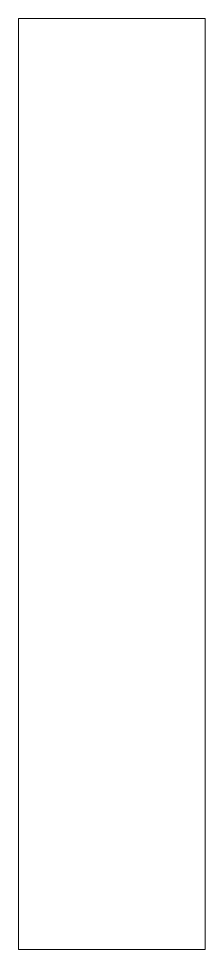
# Model space of a CAD drawing. Header units: millimetres. Extents: x 20.8 to 30.8, y 1 to 51.
import ezdxf

# ---------------------------------------------------------------- set-up
doc = ezdxf.new("R2010")
doc.units = ezdxf.units.MM
doc.layers.add('Corte exterior', color=1, linetype='Continuous', lineweight=5, true_color=0xff0000)

msp = doc.modelspace()

# ---------------------------------------------------------------- linework, layer by layer
at = {"layer": 'Corte exterior'}
for p, q in [((20.836, 51), (20.836, 1)), ((20.836, 51), (25.336, 51)), ((25.336, 51), (30.836, 51)), ((30.836, 51), (30.836, 1)), ((20.836, 1), (30.836, 1))]:
    msp.add_line(p, q, dxfattribs=at)

doc.saveas('drawing.dxf')
